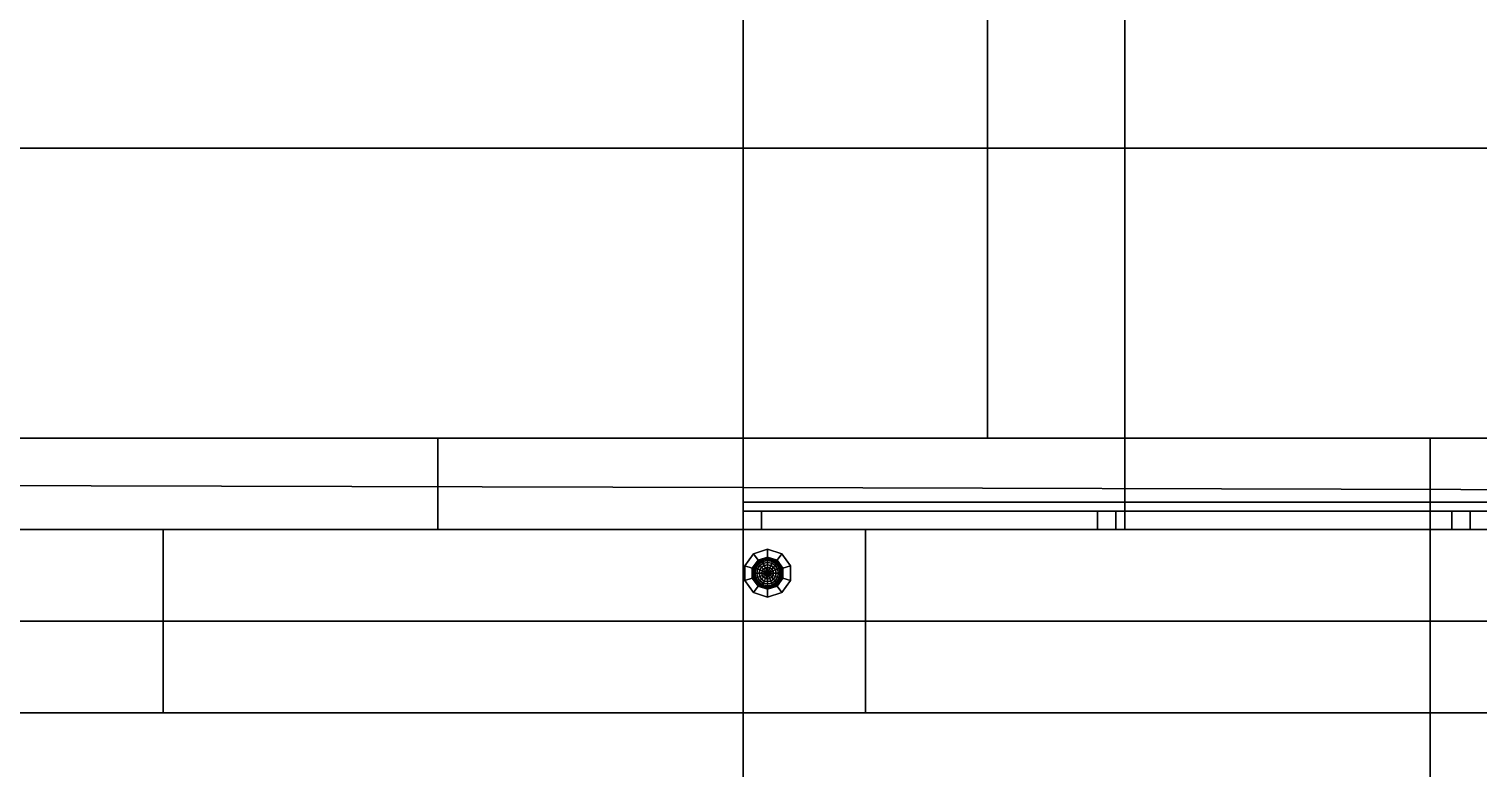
# Model space of a CAD drawing. Header units: millimetres. Extents: x 116.8 to 135.8, y -35.1 to -13.1.
# Drawn here: x 126.504 to 131.249, y -28.921 to -26.5 of the extents above; entities that cross this region are included whole.
import ezdxf

# ---------------------------------------------------------------- set-up
doc = ezdxf.new("R2010")
doc.units = ezdxf.units.MM
for name, color, linetype in [('COPERTURA', 252, 'CONTINUOUS'), ('CROMATO', 251, 'CONTINUOUS'), ('LAMPADA', 2, 'CONTINUOUS'), ('PARETE_INTERNA', 7, 'CONTINUOUS'), ('PAVIMENTO', 253, 'CONTINUOUS'), ('PAVIMENTO_TERRAZZA', 7, 'CONTINUOUS'), ('SOFFITTO', 41, 'CONTINUOUS'), ('VETRO', 137, 'CONTINUOUS')]:
    doc.layers.add(name, color=color, linetype=linetype)

msp = doc.modelspace()

# ---------------------------------------------------------------- linework, layer by layer
at = {"layer": 'COPERTURA'}
for points in [[(133.843016, -28.1399, 6.3), (126.343016, -28.1399, 6.3), (126.343016, -25.6399, 6.3), (133.843016, -25.6399, 6.3)], [(126.943016, -28.4399, 6), (124.643016, -28.4399, 6), (124.643016, -28.1399, 6), (126.943016, -28.1399, 6)], [(124.643016, -28.4399, 5.7), (126.943016, -28.4399, 5.7), (126.943016, -28.1399, 5.7), (124.643016, -28.1399, 5.7)], [(133.843016, -28.1399, 5.7), (126.343016, -28.1399, 5.7), (126.343016, -28.1399, 6.3), (133.843016, -28.1399, 6.3)], [(129.243016, -28.4399, 6), (126.943016, -28.4399, 6), (126.943016, -28.1399, 6), (129.243016, -28.1399, 6)], [(126.943016, -28.4399, 5.7), (129.243016, -28.4399, 5.7), (129.243016, -28.1399, 5.7), (126.943016, -28.1399, 5.7)], [(131.543016, -28.4399, 6), (129.243016, -28.4399, 6), (129.243016, -28.1399, 6), (131.543016, -28.1399, 6)], [(129.243016, -28.4399, 5.7), (131.543016, -28.4399, 5.7), (131.543016, -28.1399, 5.7), (129.243016, -28.1399, 5.7)], [(126.943016, -28.7399, 6), (124.643016, -28.7399, 6), (124.643016, -28.4399, 6), (126.943016, -28.4399, 6)], [(124.643016, -28.7399, 5.7), (126.943016, -28.7399, 5.7), (126.943016, -28.4399, 5.7), (124.643016, -28.4399, 5.7)], [(129.243016, -28.7399, 6), (126.943016, -28.7399, 6), (126.943016, -28.4399, 6), (129.243016, -28.4399, 6)], [(126.943016, -28.7399, 5.7), (129.243016, -28.7399, 5.7), (129.243016, -28.4399, 5.7), (126.943016, -28.4399, 5.7)], [(131.543016, -28.7399, 6), (129.243016, -28.7399, 6), (129.243016, -28.4399, 6), (131.543016, -28.4399, 6)], [(129.243016, -28.7399, 5.7), (131.543016, -28.7399, 5.7), (131.543016, -28.4399, 5.7), (129.243016, -28.4399, 5.7)], [(124.643016, -28.7399, 5.7), (133.843016, -28.7399, 5.7), (133.843016, -28.7399, 6), (124.643016, -28.7399, 6)]]:
    msp.add_3dface(points, dxfattribs=at)
at = {"layer": 'CROMATO'}
for points in [[(128.903016, -28.0799, 3), (128.903016, -28.1399, 3), (128.843016, -28.1399, 3), (128.843016, -28.0799, 3)], [(128.843016, -28.0799, 5.7), (128.843016, -28.1399, 5.7), (128.903016, -28.1399, 5.7), (128.903016, -28.0799, 5.7)], [(128.843016, -28.0799, 3), (128.843016, -28.1399, 3), (128.843016, -28.1399, 5.7), (128.843016, -28.0799, 5.7)], [(128.903016, -28.0799, 5.7), (128.843016, -28.0799, 5.7), (128.843016, -28.0799, 3), (128.903016, -28.0799, 3)], [(128.903016, -28.1399, 3), (128.903016, -28.0799, 3), (128.903016, -28.0799, 5.7), (128.903016, -28.1399, 5.7)], [(130.063016, -28.0799, 3), (130.063016, -28.1399, 3), (130.003016, -28.1399, 3), (130.003016, -28.0799, 3)], [(130.003016, -28.0799, 5.7), (130.003016, -28.1399, 5.7), (130.063016, -28.1399, 5.7), (130.063016, -28.0799, 5.7)], [(130.003016, -28.0799, 3), (130.003016, -28.1399, 3), (130.003016, -28.1399, 5.7), (130.003016, -28.0799, 5.7)], [(130.063016, -28.0799, 5.7), (130.003016, -28.0799, 5.7), (130.003016, -28.0799, 3), (130.063016, -28.0799, 3)], [(130.063016, -28.1399, 3), (130.063016, -28.0799, 3), (130.063016, -28.0799, 5.7), (130.063016, -28.1399, 5.7)], [(131.223016, -28.0799, 3), (131.223016, -28.1399, 3), (131.163016, -28.1399, 3), (131.163016, -28.0799, 3)], [(131.163016, -28.0799, 5.7), (131.163016, -28.1399, 5.7), (131.223016, -28.1399, 5.7), (131.223016, -28.0799, 5.7)], [(131.163016, -28.0799, 3), (131.163016, -28.1399, 3), (131.163016, -28.1399, 5.7), (131.163016, -28.0799, 5.7)], [(131.223016, -28.0799, 5.7), (131.163016, -28.0799, 5.7), (131.163016, -28.0799, 3), (131.223016, -28.0799, 3)], [(131.223016, -28.1399, 3), (131.223016, -28.0799, 3), (131.223016, -28.0799, 5.7), (131.223016, -28.1399, 5.7)], [(128.843016, -28.1399, 3), (128.903016, -28.1399, 3), (128.903016, -28.1399, 5.7), (128.843016, -28.1399, 5.7)], [(130.003016, -28.1399, 3), (130.063016, -28.1399, 3), (130.063016, -28.1399, 5.7), (130.003016, -28.1399, 5.7)], [(131.163016, -28.1399, 3), (131.223016, -28.1399, 3), (131.223016, -28.1399, 5.7), (131.163016, -28.1399, 5.7)], [(128.891714, -28.240115, 5.7), (128.876263, -28.218849, 5.7), (128.847615, -28.258279, 5.7), (128.872615, -28.266402, 5.7)], [(128.872615, -28.266402, 5.675), (128.847615, -28.258279, 5.675), (128.876263, -28.218849, 5.675), (128.891714, -28.240115, 5.675)], [(128.847615, -28.258279, 5.7), (128.876263, -28.218849, 5.7), (128.876263, -28.218849, 5.675), (128.847615, -28.258279, 5.675)], [(128.922615, -28.230075, 5.7), (128.922615, -28.203788, 5.7), (128.876263, -28.218849, 5.7), (128.891714, -28.240115, 5.7)], [(128.891714, -28.240115, 5.675), (128.876263, -28.218849, 5.675), (128.922615, -28.203788, 5.675), (128.922615, -28.230075, 5.675)], [(128.876263, -28.218849, 5.7), (128.922615, -28.203788, 5.7), (128.922615, -28.203788, 5.675), (128.876263, -28.218849, 5.675)], [(128.891714, -28.240115, 5.7), (128.876263, -28.218849, 5.7), (128.876263, -28.218849, 5.675), (128.891714, -28.240115, 5.675)], [(128.876263, -28.218849, 5.7), (128.891714, -28.240115, 5.7), (128.891714, -28.240115, 5.675), (128.876263, -28.218849, 5.675)], [(128.922615, -28.230075, 5.675), (128.891714, -28.240115, 5.675), (128.891714, -28.240115, 5.7), (128.922615, -28.230075, 5.7)], [(128.953517, -28.240115, 5.7), (128.968968, -28.218849, 5.7), (128.922615, -28.203788, 5.7), (128.922615, -28.230075, 5.7)], [(128.922615, -28.230075, 5.675), (128.922615, -28.203788, 5.675), (128.968968, -28.218849, 5.675), (128.953517, -28.240115, 5.675)], [(128.922615, -28.230075, 5.7), (128.922615, -28.203788, 5.7), (128.922615, -28.203788, 5.675), (128.922615, -28.230075, 5.675)], [(128.922615, -28.203788, 5.7), (128.968968, -28.218849, 5.7), (128.968968, -28.218849, 5.675), (128.922615, -28.203788, 5.675)], [(128.922615, -28.203788, 5.7), (128.922615, -28.230075, 5.7), (128.922615, -28.230075, 5.675), (128.922615, -28.203788, 5.675)], [(128.953517, -28.240115, 5.675), (128.922615, -28.230075, 5.675), (128.922615, -28.230075, 5.7), (128.953517, -28.240115, 5.7)], [(128.968968, -28.218849, 5.7), (128.953517, -28.240115, 5.7), (128.953517, -28.240115, 5.675), (128.968968, -28.218849, 5.675)], [(128.972615, -28.266402, 5.7), (128.997615, -28.258279, 5.7), (128.968968, -28.218849, 5.7), (128.953517, -28.240115, 5.7)], [(128.953517, -28.240115, 5.675), (128.968968, -28.218849, 5.675), (128.997615, -28.258279, 5.675), (128.972615, -28.266402, 5.675)], [(128.953517, -28.240115, 5.7), (128.968968, -28.218849, 5.7), (128.968968, -28.218849, 5.675), (128.953517, -28.240115, 5.675)], [(128.968968, -28.218849, 5.7), (128.997615, -28.258279, 5.7), (128.997615, -28.258279, 5.675), (128.968968, -28.218849, 5.675)], [(128.872615, -28.298894, 5.7), (128.847615, -28.307017, 5.7), (128.847615, -28.258279, 5.7), (128.872615, -28.266402, 5.7)], [(128.872615, -28.266402, 5.675), (128.847615, -28.258279, 5.675), (128.847615, -28.307017, 5.675), (128.872615, -28.298894, 5.675)], [(128.872615, -28.266402, 5.7), (128.847615, -28.258279, 5.7), (128.847615, -28.258279, 5.675), (128.872615, -28.266402, 5.675)], [(128.847615, -28.258279, 5.7), (128.847615, -28.307017, 5.7), (128.847615, -28.307017, 5.675), (128.847615, -28.258279, 5.675)], [(128.891714, -28.240115, 5.675), (128.872615, -28.266402, 5.675), (128.872615, -28.266402, 5.7), (128.891714, -28.240115, 5.7)], [(128.872615, -28.298894, 5.675), (128.872615, -28.266402, 5.675), (128.872615, -28.266402, 5.7), (128.872615, -28.298894, 5.7)], [(128.972615, -28.266402, 5.675), (128.953517, -28.240115, 5.675), (128.953517, -28.240115, 5.7), (128.972615, -28.266402, 5.7)], [(128.972615, -28.298894, 5.7), (128.997615, -28.307017, 5.7), (128.997615, -28.258279, 5.7), (128.972615, -28.266402, 5.7)], [(128.972615, -28.266402, 5.675), (128.997615, -28.258279, 5.675), (128.997615, -28.307017, 5.675), (128.972615, -28.298894, 5.675)], [(128.997615, -28.258279, 5.7), (128.972615, -28.266402, 5.7), (128.972615, -28.266402, 5.675), (128.997615, -28.258279, 5.675)], [(128.972615, -28.298894, 5.675), (128.972615, -28.266402, 5.675), (128.972615, -28.266402, 5.7), (128.972615, -28.298894, 5.7)], [(128.997615, -28.258279, 5.7), (128.997615, -28.307017, 5.7), (128.997615, -28.307017, 5.675), (128.997615, -28.258279, 5.675)], [(128.891714, -28.32518, 5.7), (128.876263, -28.346447, 5.7), (128.847615, -28.307017, 5.7), (128.872615, -28.298894, 5.7)], [(128.872615, -28.298894, 5.675), (128.847615, -28.307017, 5.675), (128.876263, -28.346447, 5.675), (128.891714, -28.32518, 5.675)], [(128.872615, -28.298894, 5.7), (128.847615, -28.307017, 5.7), (128.847615, -28.307017, 5.675), (128.872615, -28.298894, 5.675)], [(128.847615, -28.307017, 5.7), (128.876263, -28.346447, 5.7), (128.876263, -28.346447, 5.675), (128.847615, -28.307017, 5.675)], [(128.891714, -28.32518, 5.675), (128.872615, -28.298894, 5.675), (128.872615, -28.298894, 5.7), (128.891714, -28.32518, 5.7)], [(128.876263, -28.346447, 5.7), (128.891714, -28.32518, 5.7), (128.891714, -28.32518, 5.675), (128.876263, -28.346447, 5.675)], [(128.922615, -28.335221, 5.7), (128.922615, -28.361508, 5.7), (128.876263, -28.346447, 5.7), (128.891714, -28.32518, 5.7)], [(128.891714, -28.32518, 5.675), (128.876263, -28.346447, 5.675), (128.922615, -28.361508, 5.675), (128.922615, -28.335221, 5.675)], [(128.891714, -28.32518, 5.7), (128.876263, -28.346447, 5.7), (128.876263, -28.346447, 5.675), (128.891714, -28.32518, 5.675)], [(128.922615, -28.335221, 5.675), (128.891714, -28.32518, 5.675), (128.891714, -28.32518, 5.7), (128.922615, -28.335221, 5.7)], [(128.953517, -28.32518, 5.7), (128.968968, -28.346447, 5.7), (128.922615, -28.361508, 5.7), (128.922615, -28.335221, 5.7)], [(128.922615, -28.335221, 5.675), (128.922615, -28.361508, 5.675), (128.968968, -28.346447, 5.675), (128.953517, -28.32518, 5.675)], [(128.953517, -28.32518, 5.675), (128.922615, -28.335221, 5.675), (128.922615, -28.335221, 5.7), (128.953517, -28.32518, 5.7)], [(128.972615, -28.298894, 5.7), (128.997615, -28.307017, 5.7), (128.968968, -28.346447, 5.7), (128.953517, -28.32518, 5.7)], [(128.953517, -28.32518, 5.675), (128.968968, -28.346447, 5.675), (128.997615, -28.307017, 5.675), (128.972615, -28.298894, 5.675)], [(128.972615, -28.298894, 5.675), (128.953517, -28.32518, 5.675), (128.953517, -28.32518, 5.7), (128.972615, -28.298894, 5.7)], [(128.953517, -28.32518, 5.7), (128.968968, -28.346447, 5.7), (128.968968, -28.346447, 5.675), (128.953517, -28.32518, 5.675)], [(128.968968, -28.346447, 5.7), (128.997615, -28.307017, 5.7), (128.997615, -28.307017, 5.675), (128.968968, -28.346447, 5.675)], [(128.997615, -28.307017, 5.7), (128.972615, -28.298894, 5.7), (128.972615, -28.298894, 5.675), (128.997615, -28.307017, 5.675)], [(128.876263, -28.346447, 5.7), (128.922615, -28.361508, 5.7), (128.922615, -28.361508, 5.675), (128.876263, -28.346447, 5.675)], [(128.922615, -28.361508, 5.7), (128.922615, -28.335221, 5.7), (128.922615, -28.335221, 5.675), (128.922615, -28.361508, 5.675)], [(128.922615, -28.335221, 5.7), (128.922615, -28.361508, 5.7), (128.922615, -28.361508, 5.675), (128.922615, -28.335221, 5.675)], [(128.922615, -28.361508, 5.7), (128.968968, -28.346447, 5.7), (128.968968, -28.346447, 5.675), (128.922615, -28.361508, 5.675)]]:
    msp.add_3dface(points, dxfattribs=at)
at = {"layer": 'LAMPADA'}
for points in [[(128.903849, -28.237342, 5.665246), (128.922615, -28.233609, 5.665246), (128.922615, -28.232648, 5.675), (128.903481, -28.236454, 5.675)], [(128.904938, -28.23997, 5.655866), (128.922615, -28.236454, 5.655866), (128.922615, -28.233609, 5.665246), (128.903849, -28.237342, 5.665246)], [(128.922615, -28.233609, 5.665246), (128.941382, -28.237342, 5.665246), (128.941749, -28.236454, 5.675), (128.922615, -28.232648, 5.675)], [(128.922615, -28.236454, 5.655866), (128.940293, -28.23997, 5.655866), (128.941382, -28.237342, 5.665246), (128.922615, -28.233609, 5.665246)], [(128.873576, -28.282648, 5.665246), (128.877309, -28.263881, 5.665246), (128.876421, -28.263514, 5.675), (128.872615, -28.282648, 5.675)], [(128.877309, -28.301414, 5.665246), (128.873576, -28.282648, 5.665246), (128.872615, -28.282648, 5.675), (128.876421, -28.301782, 5.675)], [(128.876421, -28.282648, 5.655866), (128.879938, -28.26497, 5.655866), (128.877309, -28.263881, 5.665246), (128.873576, -28.282648, 5.665246)], [(128.879938, -28.300326, 5.655866), (128.876421, -28.282648, 5.655866), (128.873576, -28.282648, 5.665246), (128.877309, -28.301414, 5.665246)], [(128.877309, -28.263881, 5.665246), (128.887939, -28.247972, 5.665246), (128.88726, -28.247293, 5.675), (128.876421, -28.263514, 5.675)], [(128.881042, -28.282648, 5.647221), (128.884206, -28.266738, 5.647221), (128.879938, -28.26497, 5.655866), (128.876421, -28.282648, 5.655866)], [(128.884206, -28.298557, 5.647221), (128.881042, -28.282648, 5.647221), (128.876421, -28.282648, 5.655866), (128.879938, -28.300326, 5.655866)], [(128.879938, -28.26497, 5.655866), (128.889951, -28.249984, 5.655866), (128.887939, -28.247972, 5.665246), (128.877309, -28.263881, 5.665246)], [(128.884206, -28.266738, 5.647221), (128.893218, -28.253251, 5.647221), (128.889951, -28.249984, 5.655866), (128.879938, -28.26497, 5.655866)], [(128.88726, -28.282648, 5.639645), (128.889951, -28.269118, 5.639645), (128.884206, -28.266738, 5.647221), (128.881042, -28.282648, 5.647221)], [(128.889951, -28.296178, 5.639645), (128.88726, -28.282648, 5.639645), (128.881042, -28.282648, 5.647221), (128.884206, -28.298557, 5.647221)], [(128.889951, -28.269118, 5.639645), (128.897615, -28.257648, 5.639645), (128.893218, -28.253251, 5.647221), (128.884206, -28.266738, 5.647221)], [(128.887939, -28.247972, 5.665246), (128.903849, -28.237342, 5.665246), (128.903481, -28.236454, 5.675), (128.88726, -28.247293, 5.675)], [(128.894837, -28.282648, 5.633426), (128.896951, -28.272017, 5.633426), (128.889951, -28.269118, 5.639645), (128.88726, -28.282648, 5.639645)], [(128.896951, -28.293278, 5.633426), (128.894837, -28.282648, 5.633426), (128.88726, -28.282648, 5.639645), (128.889951, -28.296178, 5.639645)], [(128.889951, -28.249984, 5.655866), (128.904938, -28.23997, 5.655866), (128.903849, -28.237342, 5.665246), (128.887939, -28.247972, 5.665246)], [(128.893218, -28.253251, 5.647221), (128.906706, -28.244239, 5.647221), (128.904938, -28.23997, 5.655866), (128.889951, -28.249984, 5.655866)], [(128.896951, -28.272017, 5.633426), (128.902973, -28.263006, 5.633426), (128.897615, -28.257648, 5.639645), (128.889951, -28.269118, 5.639645)], [(128.897615, -28.257648, 5.639645), (128.909085, -28.249984, 5.639645), (128.906706, -28.244239, 5.647221), (128.893218, -28.253251, 5.647221)], [(128.903481, -28.282648, 5.628806), (128.904938, -28.275326, 5.628806), (128.896951, -28.272017, 5.633426), (128.894837, -28.282648, 5.633426)], [(128.904938, -28.28997, 5.628806), (128.903481, -28.282648, 5.628806), (128.894837, -28.282648, 5.633426), (128.896951, -28.293278, 5.633426)], [(128.904938, -28.275326, 5.628806), (128.909085, -28.269118, 5.628806), (128.902973, -28.263006, 5.633426), (128.896951, -28.272017, 5.633426)], [(128.902973, -28.263006, 5.633426), (128.911985, -28.256984, 5.633426), (128.909085, -28.249984, 5.639645), (128.897615, -28.257648, 5.639645)], [(128.909085, -28.269118, 5.628806), (128.915293, -28.26497, 5.628806), (128.911985, -28.256984, 5.633426), (128.902973, -28.263006, 5.633426)], [(128.912861, -28.282648, 5.625961), (128.913603, -28.278915, 5.625961), (128.904938, -28.275326, 5.628806), (128.903481, -28.282648, 5.628806)], [(128.913603, -28.286381, 5.625961), (128.912861, -28.282648, 5.625961), (128.903481, -28.282648, 5.628806), (128.904938, -28.28997, 5.628806)], [(128.906706, -28.244239, 5.647221), (128.922615, -28.241074, 5.647221), (128.922615, -28.236454, 5.655866), (128.904938, -28.23997, 5.655866)], [(128.913603, -28.278915, 5.625961), (128.915718, -28.27575, 5.625961), (128.909085, -28.269118, 5.628806), (128.904938, -28.275326, 5.628806)], [(128.909085, -28.249984, 5.639645), (128.922615, -28.247293, 5.639645), (128.922615, -28.241074, 5.647221), (128.906706, -28.244239, 5.647221)], [(128.911985, -28.256984, 5.633426), (128.922615, -28.254869, 5.633426), (128.922615, -28.247293, 5.639645), (128.909085, -28.249984, 5.639645)], [(128.915718, -28.27575, 5.625961), (128.918882, -28.273636, 5.625961), (128.915293, -28.26497, 5.628806), (128.909085, -28.269118, 5.628806)], [(128.915293, -28.26497, 5.628806), (128.922615, -28.263514, 5.628806), (128.922615, -28.254869, 5.633426), (128.911985, -28.256984, 5.633426)], [(128.922615, -28.282648, 5.625), (128.922615, -28.282648, 5.625), (128.913603, -28.278915, 5.625961), (128.912861, -28.282648, 5.625961)], [(128.922615, -28.282648, 5.625), (128.922615, -28.282648, 5.625), (128.912861, -28.282648, 5.625961), (128.913603, -28.286381, 5.625961)], [(128.922615, -28.282648, 5.625), (128.922615, -28.282648, 5.625), (128.915718, -28.27575, 5.625961), (128.913603, -28.278915, 5.625961)], [(128.922615, -28.282648, 5.625), (128.922615, -28.282648, 5.625), (128.913603, -28.286381, 5.625961), (128.915718, -28.289545, 5.625961)], [(128.918882, -28.273636, 5.625961), (128.922615, -28.272893, 5.625961), (128.922615, -28.263514, 5.628806), (128.915293, -28.26497, 5.628806)], [(128.922615, -28.282648, 5.625), (128.922615, -28.282648, 5.625), (128.918882, -28.273636, 5.625961), (128.915718, -28.27575, 5.625961)], [(128.922615, -28.282648, 5.625), (128.922615, -28.282648, 5.625), (128.915718, -28.289545, 5.625961), (128.918882, -28.29166, 5.625961)], [(128.922615, -28.282648, 5.625), (128.922615, -28.282648, 5.625), (128.922615, -28.272893, 5.625961), (128.918882, -28.273636, 5.625961)], [(128.922615, -28.282648, 5.625), (128.922615, -28.282648, 5.625), (128.918882, -28.29166, 5.625961), (128.922615, -28.292402, 5.625961)], [(128.922615, -28.241074, 5.647221), (128.938525, -28.244239, 5.647221), (128.940293, -28.23997, 5.655866), (128.922615, -28.236454, 5.655866)], [(128.922615, -28.247293, 5.639645), (128.936145, -28.249984, 5.639645), (128.938525, -28.244239, 5.647221), (128.922615, -28.241074, 5.647221)], [(128.922615, -28.254869, 5.633426), (128.933246, -28.256984, 5.633426), (128.936145, -28.249984, 5.639645), (128.922615, -28.247293, 5.639645)], [(128.922615, -28.263514, 5.628806), (128.929938, -28.26497, 5.628806), (128.933246, -28.256984, 5.633426), (128.922615, -28.254869, 5.633426)], [(128.922615, -28.272893, 5.625961), (128.926348, -28.273636, 5.625961), (128.929938, -28.26497, 5.628806), (128.922615, -28.263514, 5.628806)], [(128.922615, -28.282648, 5.625), (128.922615, -28.282648, 5.625), (128.926348, -28.273636, 5.625961), (128.922615, -28.272893, 5.625961)], [(128.922615, -28.282648, 5.625), (128.922615, -28.282648, 5.625), (128.929513, -28.27575, 5.625961), (128.926348, -28.273636, 5.625961)], [(128.922615, -28.282648, 5.625), (128.922615, -28.282648, 5.625), (128.931627, -28.278915, 5.625961), (128.929513, -28.27575, 5.625961)], [(128.922615, -28.282648, 5.625), (128.922615, -28.282648, 5.625), (128.93237, -28.282648, 5.625961), (128.931627, -28.278915, 5.625961)], [(128.922615, -28.282648, 5.625), (128.922615, -28.282648, 5.625), (128.931627, -28.286381, 5.625961), (128.93237, -28.282648, 5.625961)], [(128.922615, -28.282648, 5.625), (128.922615, -28.282648, 5.625), (128.929513, -28.289545, 5.625961), (128.931627, -28.286381, 5.625961)], [(128.922615, -28.282648, 5.625), (128.922615, -28.282648, 5.625), (128.926348, -28.29166, 5.625961), (128.929513, -28.289545, 5.625961)], [(128.922615, -28.282648, 5.625), (128.922615, -28.282648, 5.625), (128.922615, -28.292402, 5.625961), (128.926348, -28.29166, 5.625961)], [(128.926348, -28.273636, 5.625961), (128.929513, -28.27575, 5.625961), (128.936145, -28.269118, 5.628806), (128.929938, -28.26497, 5.628806)], [(128.929513, -28.27575, 5.625961), (128.931627, -28.278915, 5.625961), (128.940293, -28.275326, 5.628806), (128.936145, -28.269118, 5.628806)], [(128.929938, -28.26497, 5.628806), (128.936145, -28.269118, 5.628806), (128.942258, -28.263006, 5.633426), (128.933246, -28.256984, 5.633426)], [(128.931627, -28.278915, 5.625961), (128.93237, -28.282648, 5.625961), (128.941749, -28.282648, 5.628806), (128.940293, -28.275326, 5.628806)], [(128.93237, -28.282648, 5.625961), (128.931627, -28.286381, 5.625961), (128.940293, -28.28997, 5.628806), (128.941749, -28.282648, 5.628806)], [(128.933246, -28.256984, 5.633426), (128.942258, -28.263006, 5.633426), (128.947615, -28.257648, 5.639645), (128.936145, -28.249984, 5.639645)], [(128.936145, -28.249984, 5.639645), (128.947615, -28.257648, 5.639645), (128.952012, -28.253251, 5.647221), (128.938525, -28.244239, 5.647221)], [(128.936145, -28.269118, 5.628806), (128.940293, -28.275326, 5.628806), (128.948279, -28.272017, 5.633426), (128.942258, -28.263006, 5.633426)], [(128.938525, -28.244239, 5.647221), (128.952012, -28.253251, 5.647221), (128.955279, -28.249984, 5.655866), (128.940293, -28.23997, 5.655866)], [(128.940293, -28.23997, 5.655866), (128.955279, -28.249984, 5.655866), (128.957291, -28.247972, 5.665246), (128.941382, -28.237342, 5.665246)], [(128.940293, -28.275326, 5.628806), (128.941749, -28.282648, 5.628806), (128.950394, -28.282648, 5.633426), (128.948279, -28.272017, 5.633426)], [(128.941749, -28.282648, 5.628806), (128.940293, -28.28997, 5.628806), (128.948279, -28.293278, 5.633426), (128.950394, -28.282648, 5.633426)], [(128.941382, -28.237342, 5.665246), (128.957291, -28.247972, 5.665246), (128.957971, -28.247293, 5.675), (128.941749, -28.236454, 5.675)], [(128.942258, -28.263006, 5.633426), (128.948279, -28.272017, 5.633426), (128.955279, -28.269118, 5.639645), (128.947615, -28.257648, 5.639645)], [(128.947615, -28.257648, 5.639645), (128.955279, -28.269118, 5.639645), (128.961024, -28.266738, 5.647221), (128.952012, -28.253251, 5.647221)], [(128.948279, -28.272017, 5.633426), (128.950394, -28.282648, 5.633426), (128.957971, -28.282648, 5.639645), (128.955279, -28.269118, 5.639645)], [(128.950394, -28.282648, 5.633426), (128.948279, -28.293278, 5.633426), (128.955279, -28.296178, 5.639645), (128.957971, -28.282648, 5.639645)], [(128.952012, -28.253251, 5.647221), (128.961024, -28.266738, 5.647221), (128.965293, -28.26497, 5.655866), (128.955279, -28.249984, 5.655866)], [(128.955279, -28.249984, 5.655866), (128.965293, -28.26497, 5.655866), (128.967922, -28.263881, 5.665246), (128.957291, -28.247972, 5.665246)], [(128.955279, -28.269118, 5.639645), (128.957971, -28.282648, 5.639645), (128.964189, -28.282648, 5.647221), (128.961024, -28.266738, 5.647221)], [(128.957971, -28.282648, 5.639645), (128.955279, -28.296178, 5.639645), (128.961024, -28.298557, 5.647221), (128.964189, -28.282648, 5.647221)], [(128.957291, -28.247972, 5.665246), (128.967922, -28.263881, 5.665246), (128.968809, -28.263514, 5.675), (128.957971, -28.247293, 5.675)], [(128.961024, -28.266738, 5.647221), (128.964189, -28.282648, 5.647221), (128.968809, -28.282648, 5.655866), (128.965293, -28.26497, 5.655866)], [(128.964189, -28.282648, 5.647221), (128.961024, -28.298557, 5.647221), (128.965293, -28.300326, 5.655866), (128.968809, -28.282648, 5.655866)], [(128.965293, -28.26497, 5.655866), (128.968809, -28.282648, 5.655866), (128.971654, -28.282648, 5.665246), (128.967922, -28.263881, 5.665246)], [(128.968809, -28.282648, 5.655866), (128.965293, -28.300326, 5.655866), (128.967922, -28.301414, 5.665246), (128.971654, -28.282648, 5.665246)], [(128.967922, -28.263881, 5.665246), (128.971654, -28.282648, 5.665246), (128.972615, -28.282648, 5.675), (128.968809, -28.263514, 5.675)], [(128.971654, -28.282648, 5.665246), (128.967922, -28.301414, 5.665246), (128.968809, -28.301782, 5.675), (128.972615, -28.282648, 5.675)], [(128.887939, -28.317324, 5.665246), (128.877309, -28.301414, 5.665246), (128.876421, -28.301782, 5.675), (128.88726, -28.318003, 5.675)], [(128.889951, -28.315312, 5.655866), (128.879938, -28.300326, 5.655866), (128.877309, -28.301414, 5.665246), (128.887939, -28.317324, 5.665246)], [(128.893218, -28.312045, 5.647222), (128.884206, -28.298557, 5.647221), (128.879938, -28.300326, 5.655866), (128.889951, -28.315312, 5.655866)], [(128.897615, -28.307648, 5.639645), (128.889951, -28.296178, 5.639645), (128.884206, -28.298557, 5.647221), (128.893218, -28.312045, 5.647222)], [(128.903849, -28.327954, 5.665246), (128.887939, -28.317324, 5.665246), (128.88726, -28.318003, 5.675), (128.903481, -28.328842, 5.675)], [(128.904938, -28.325326, 5.655866), (128.889951, -28.315312, 5.655866), (128.887939, -28.317324, 5.665246), (128.903849, -28.327954, 5.665246)], [(128.902973, -28.30229, 5.633426), (128.896951, -28.293278, 5.633426), (128.889951, -28.296178, 5.639645), (128.897615, -28.307648, 5.639645)], [(128.906706, -28.321057, 5.647222), (128.893218, -28.312045, 5.647222), (128.889951, -28.315312, 5.655866), (128.904938, -28.325326, 5.655866)], [(128.909085, -28.315312, 5.639645), (128.897615, -28.307648, 5.639645), (128.893218, -28.312045, 5.647222), (128.906706, -28.321057, 5.647222)], [(128.909085, -28.296178, 5.628806), (128.904938, -28.28997, 5.628806), (128.896951, -28.293278, 5.633426), (128.902973, -28.30229, 5.633426)], [(128.911985, -28.308312, 5.633427), (128.902973, -28.30229, 5.633426), (128.897615, -28.307648, 5.639645), (128.909085, -28.315312, 5.639645)], [(128.915293, -28.300326, 5.628806), (128.909085, -28.296178, 5.628806), (128.902973, -28.30229, 5.633426), (128.911985, -28.308312, 5.633427)], [(128.922615, -28.331687, 5.665246), (128.903849, -28.327954, 5.665246), (128.903481, -28.328842, 5.675), (128.922615, -28.332648, 5.675)], [(128.922615, -28.328842, 5.655866), (128.904938, -28.325326, 5.655866), (128.903849, -28.327954, 5.665246), (128.922615, -28.331687, 5.665246)], [(128.915718, -28.289545, 5.625961), (128.913603, -28.286381, 5.625961), (128.904938, -28.28997, 5.628806), (128.909085, -28.296178, 5.628806)], [(128.922615, -28.324221, 5.647222), (128.906706, -28.321057, 5.647222), (128.904938, -28.325326, 5.655866), (128.922615, -28.328842, 5.655866)], [(128.922615, -28.318003, 5.639645), (128.909085, -28.315312, 5.639645), (128.906706, -28.321057, 5.647222), (128.922615, -28.324221, 5.647222)], [(128.918882, -28.29166, 5.625961), (128.915718, -28.289545, 5.625961), (128.909085, -28.296178, 5.628806), (128.915293, -28.300326, 5.628806)], [(128.922615, -28.310426, 5.633427), (128.911985, -28.308312, 5.633427), (128.909085, -28.315312, 5.639645), (128.922615, -28.318003, 5.639645)], [(128.922615, -28.301782, 5.628806), (128.915293, -28.300326, 5.628806), (128.911985, -28.308312, 5.633427), (128.922615, -28.310426, 5.633427)], [(128.922615, -28.292402, 5.625961), (128.918882, -28.29166, 5.625961), (128.915293, -28.300326, 5.628806), (128.922615, -28.301782, 5.628806)], [(128.926348, -28.29166, 5.625961), (128.922615, -28.292402, 5.625961), (128.922615, -28.301782, 5.628806), (128.929938, -28.300326, 5.628806)], [(128.929938, -28.300326, 5.628806), (128.922615, -28.301782, 5.628806), (128.922615, -28.310426, 5.633427), (128.933246, -28.308312, 5.633427)], [(128.933246, -28.308312, 5.633427), (128.922615, -28.310426, 5.633427), (128.922615, -28.318003, 5.639645), (128.936145, -28.315312, 5.639645)], [(128.936145, -28.315312, 5.639645), (128.922615, -28.318003, 5.639645), (128.922615, -28.324221, 5.647222), (128.938525, -28.321057, 5.647222)], [(128.938525, -28.321057, 5.647222), (128.922615, -28.324221, 5.647222), (128.922615, -28.328842, 5.655866), (128.940293, -28.325326, 5.655866)], [(128.940293, -28.325326, 5.655866), (128.922615, -28.328842, 5.655866), (128.922615, -28.331687, 5.665246), (128.941382, -28.327954, 5.665246)], [(128.941382, -28.327954, 5.665246), (128.922615, -28.331687, 5.665246), (128.922615, -28.332648, 5.675), (128.941749, -28.328842, 5.675)], [(128.929513, -28.289545, 5.625961), (128.926348, -28.29166, 5.625961), (128.929938, -28.300326, 5.628806), (128.936145, -28.296178, 5.628806)], [(128.931627, -28.286381, 5.625961), (128.929513, -28.289545, 5.625961), (128.936145, -28.296178, 5.628806), (128.940293, -28.28997, 5.628806)], [(128.936145, -28.296178, 5.628806), (128.929938, -28.300326, 5.628806), (128.933246, -28.308312, 5.633427), (128.942258, -28.30229, 5.633426)], [(128.942258, -28.30229, 5.633426), (128.933246, -28.308312, 5.633427), (128.936145, -28.315312, 5.639645), (128.947615, -28.307648, 5.639645)], [(128.940293, -28.28997, 5.628806), (128.936145, -28.296178, 5.628806), (128.942258, -28.30229, 5.633426), (128.948279, -28.293278, 5.633426)], [(128.947615, -28.307648, 5.639645), (128.936145, -28.315312, 5.639645), (128.938525, -28.321057, 5.647222), (128.952012, -28.312045, 5.647222)], [(128.952012, -28.312045, 5.647222), (128.938525, -28.321057, 5.647222), (128.940293, -28.325326, 5.655866), (128.955279, -28.315312, 5.655866)], [(128.955279, -28.315312, 5.655866), (128.940293, -28.325326, 5.655866), (128.941382, -28.327954, 5.665246), (128.957291, -28.317324, 5.665246)], [(128.957291, -28.317324, 5.665246), (128.941382, -28.327954, 5.665246), (128.941749, -28.328842, 5.675), (128.957971, -28.318003, 5.675)], [(128.948279, -28.293278, 5.633426), (128.942258, -28.30229, 5.633426), (128.947615, -28.307648, 5.639645), (128.955279, -28.296178, 5.639645)], [(128.955279, -28.296178, 5.639645), (128.947615, -28.307648, 5.639645), (128.952012, -28.312045, 5.647222), (128.961024, -28.298557, 5.647221)], [(128.961024, -28.298557, 5.647221), (128.952012, -28.312045, 5.647222), (128.955279, -28.315312, 5.655866), (128.965293, -28.300326, 5.655866)], [(128.965293, -28.300326, 5.655866), (128.955279, -28.315312, 5.655866), (128.957291, -28.317324, 5.665246), (128.967922, -28.301414, 5.665246)], [(128.967922, -28.301414, 5.665246), (128.957291, -28.317324, 5.665246), (128.957971, -28.318003, 5.675), (128.968809, -28.301782, 5.675)]]:
    msp.add_3dface(points, dxfattribs=at)
at = {"layer": 'PARETE_INTERNA'}
for points in [[(128.843016, -27.8399, 5.7), (126.493016, -27.8399, 5.7), (126.493016, -27.8399, 4.35), (128.843016, -27.8399, 4.35)], [(128.843016, -27.8399, 4.35), (126.493016, -27.8399, 4.35), (126.493016, -27.8399, 3), (128.843016, -27.8399, 3)], [(128.343016, -27.8399, 2.7), (127.843016, -27.8399, 2.7), (127.843016, -27.8399, 1.35), (128.343016, -27.8399, 1.35)], [(128.343016, -27.8399, 1.35), (127.843016, -27.8399, 1.35), (127.843016, -27.8399), (128.343016, -27.8399)], [(127.843016, -27.8399), (127.843016, -28.1399), (127.843016, -28.1399, 2.7), (127.843016, -27.8399, 2.7)], [(128.843016, -27.8399, 2.7), (128.343016, -27.8399, 2.7), (128.343016, -27.8399, 1.35), (128.843016, -27.8399, 1.35)], [(128.843016, -27.8399, 1.35), (128.343016, -27.8399, 1.35), (128.343016, -27.8399), (128.843016, -27.8399)], [(128.843016, -27.9899, 3), (128.843016, -27.8399, 3), (128.843016, -27.8399, 4.35), (128.843016, -27.9899, 4.35)], [(128.843016, -27.9899, 4.35), (128.843016, -27.8399, 4.35), (128.843016, -27.8399, 5.7), (128.843016, -27.9899, 5.7)], [(128.843016, -28.1399), (128.843016, -27.8399), (128.843016, -27.8399, 2.7), (128.843016, -28.1399, 2.7)], [(128.843016, -28.1399, 3), (128.843016, -27.9899, 3), (128.843016, -27.9899, 4.35), (128.843016, -28.1399, 4.35)], [(128.843016, -28.1399, 4.35), (128.843016, -27.9899, 4.35), (128.843016, -27.9899, 5.7), (128.843016, -28.1399, 5.7)], [(126.493016, -28.1399, 3), (128.843016, -28.1399, 3), (128.843016, -28.1399, 4.35), (126.493016, -28.1399, 4.35)], [(126.493016, -28.1399, 4.35), (128.843016, -28.1399, 4.35), (128.843016, -28.1399, 5.7), (126.493016, -28.1399, 5.7)], [(127.843016, -28.1399), (128.343016, -28.1399), (128.343016, -28.1399, 1.35), (127.843016, -28.1399, 1.35)], [(127.843016, -28.1399, 1.35), (128.343016, -28.1399, 1.35), (128.343016, -28.1399, 2.7), (127.843016, -28.1399, 2.7)], [(128.343016, -28.1399), (128.843016, -28.1399), (128.843016, -28.1399, 1.35), (128.343016, -28.1399, 1.35)], [(128.343016, -28.1399, 1.35), (128.843016, -28.1399, 1.35), (128.843016, -28.1399, 2.7), (128.343016, -28.1399, 2.7)]]:
    msp.add_3dface(points, dxfattribs=at)
at = {"layer": 'PAVIMENTO'}
for points in [[(128.843016, -23.1649, -0.0183), (128.843016, -28.0024, -0.0183), (124.143016, -27.9899, -0.0183), (124.143016, -23.1399, -0.0183)], [(124.143016, -23.1399), (124.143016, -27.9899), (128.843016, -28.0024), (128.843016, -23.1649)], [(124.143016, -23.1399, 3), (124.143016, -27.8399, 3), (129.643016, -27.8399, 3), (129.643016, -23.1399, 3)], [(128.843016, -28.0024, -0.0183), (128.843016, -23.1649, -0.0183), (128.843016, -23.1649), (128.843016, -28.0024)], [(133.543016, -23.1899, -0.0183), (133.543016, -28.0149, -0.0183), (128.843016, -28.0024, -0.0183), (128.843016, -23.1649, -0.0183)], [(128.843016, -23.1649), (128.843016, -28.0024), (133.543016, -28.0149), (133.543016, -23.1899)], [(128.843016, -23.1649, -0.0183), (128.843016, -28.0024, -0.0183), (128.843016, -28.0024), (128.843016, -23.1649)], [(129.643016, -26.1899, 3), (129.643016, -27.8399, 3), (133.543016, -27.8399, 3), (133.543016, -26.1899, 3)], [(128.843016, -28.0024, -0.0183), (128.843016, -32.8399, -0.0183), (124.143016, -32.8399, -0.0183), (124.143016, -27.9899, -0.0183)], [(124.143016, -27.9899), (124.143016, -32.8399), (128.843016, -32.8399), (128.843016, -28.0024)], [(128.843016, -28.0024), (124.143016, -27.9899), (124.143016, -27.9899, -0.0183), (128.843016, -28.0024, -0.0183)], [(128.843016, -32.8399, -0.0183), (128.843016, -28.0024, -0.0183), (128.843016, -28.0024), (128.843016, -32.8399)], [(133.543016, -28.0149, -0.0183), (133.543016, -32.8399, -0.0183), (128.843016, -32.8399, -0.0183), (128.843016, -28.0024, -0.0183)], [(128.843016, -28.0024), (128.843016, -32.8399), (133.543016, -32.8399), (133.543016, -28.0149)], [(128.843016, -28.0024, -0.0183), (128.843016, -32.8399, -0.0183), (128.843016, -32.8399), (128.843016, -28.0024)], [(128.843016, -28.0024, -0.0183), (133.543016, -28.0149, -0.0183), (133.543016, -28.0149), (128.843016, -28.0024)]]:
    msp.add_3dface(points, dxfattribs=at)
at = {"layer": 'PAVIMENTO_TERRAZZA'}
for points in [[(131.093016, -31.4899, 3), (126.343016, -31.4899, 3), (126.343016, -27.8399, 3), (131.093016, -27.8399, 3)], [(135.843016, -31.4899, 3), (131.093016, -31.4899, 3), (131.093016, -27.8399, 3), (135.843016, -27.8399, 3)]]:
    msp.add_3dface(points, dxfattribs=at)
at = {"layer": 'SOFFITTO'}
for points in [[(129.643016, -23.1399, 2.7), (129.643016, -27.8399, 2.7), (124.143016, -27.8399, 2.7), (124.143016, -23.1399, 2.7)], [(126.343016, -25.6399, 5.7), (130.093016, -25.6399, 5.7), (130.093016, -26.8899, 5.7), (126.343016, -26.8899, 5.7)], [(130.093016, -25.6399, 5.7), (133.843016, -25.6399, 5.7), (133.843016, -26.8899, 5.7), (130.093016, -26.8899, 5.7)], [(133.543016, -26.1899, 2.7), (133.543016, -27.8399, 2.7), (129.643016, -27.8399, 2.7), (129.643016, -26.1899, 2.7)], [(126.343016, -26.8899, 5.7), (130.093016, -26.8899, 5.7), (130.093016, -28.1399, 5.7), (126.343016, -28.1399, 5.7)], [(130.093016, -26.8899, 5.7), (133.843016, -26.8899, 5.7), (133.843016, -28.1399, 5.7), (130.093016, -28.1399, 5.7)], [(131.093016, -27.8399, 2.7), (126.343016, -27.8399, 2.7), (126.343016, -31.4899, 2.7), (131.093016, -31.4899, 2.7)], [(135.843016, -27.8399, 2.7), (131.093016, -27.8399, 2.7), (131.093016, -31.4899, 2.7), (135.843016, -31.4899, 2.7)]]:
    msp.add_3dface(points, dxfattribs=at)
at = {"layer": 'VETRO'}
for points in [[(133.543016, -28.0499, 3), (133.543016, -28.0799, 3), (128.843016, -28.0799, 3), (128.843016, -28.0499, 3)], [(133.543016, -28.0499, 5.7), (128.843016, -28.0499, 5.7), (128.843016, -28.0499, 3), (133.543016, -28.0499, 3)], [(128.843016, -28.0499, 5.7), (128.843016, -28.0799, 5.7), (133.543016, -28.0799, 5.7), (133.543016, -28.0499, 5.7)], [(128.843016, -28.0499, 3), (128.843016, -28.0799, 3), (128.843016, -28.0799, 5.7), (128.843016, -28.0499, 5.7)], [(128.843016, -28.0799, 3), (133.543016, -28.0799, 3), (133.543016, -28.0799, 5.7), (128.843016, -28.0799, 5.7)]]:
    msp.add_3dface(points, dxfattribs=at)

doc.saveas('drawing.dxf')
